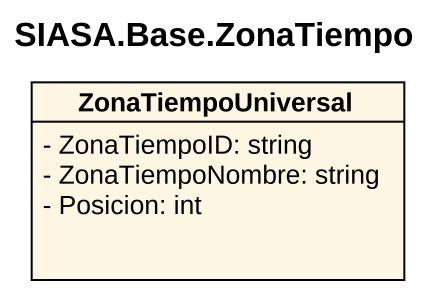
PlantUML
@startuml
title SIASA.Base.ZonaTiempo
hide circle
hide empty members
skinparam classAttributeIconSize 0
class ZonaTiempoUniversal {
  - ZonaTiempoID: string
  - ZonaTiempoNombre: string
  - Posicion: int
}
@enduml
